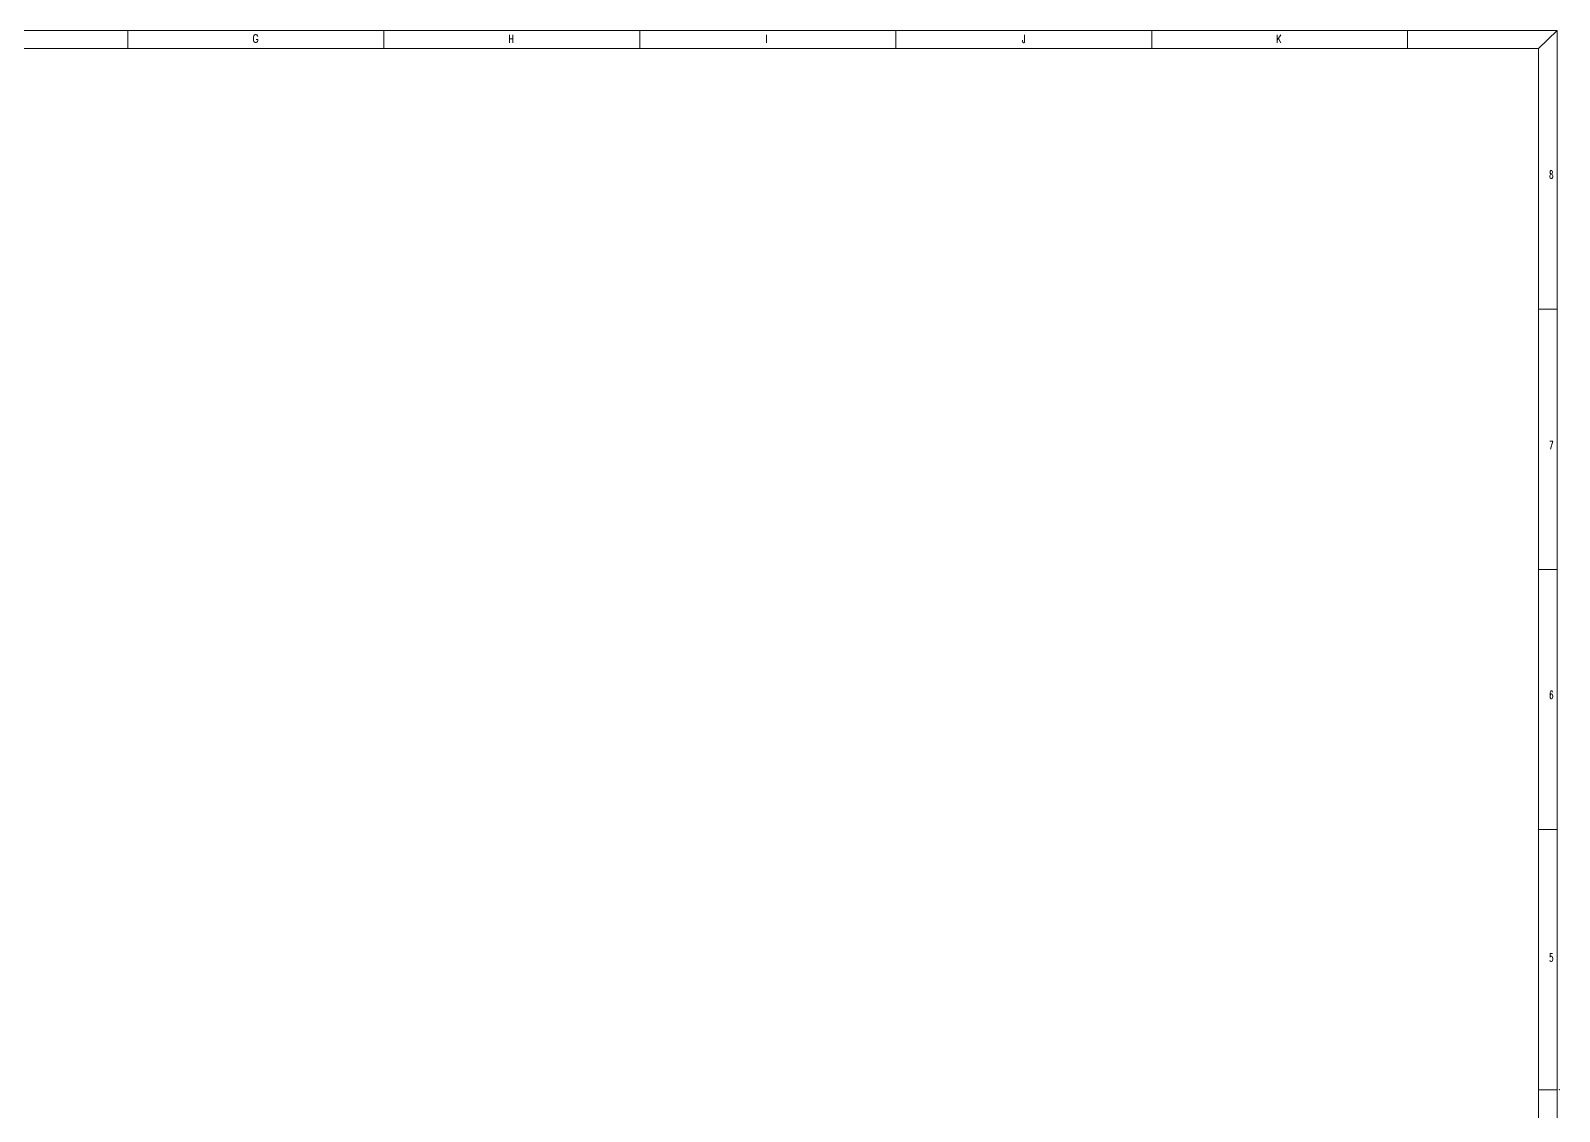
# Model space of a CAD drawing. Header units: inches. Extents: x 0 to 841, y 0 to 594.
# Drawn here: x 420.4 to 840.7, y 296.9 to 594 of the extents above; entities that cross this region are included whole.
import ezdxf

# ---------------------------------------------------------------- set-up
doc = ezdxf.new("R2010")
doc.units = ezdxf.units.IN
doc.header["$MEASUREMENT"] = 0
doc.linetypes.add('CENTER', pattern=[2, 1.25, -0.25, 0.25, -0.25])
doc.layers.add('1', color=1, linetype='CENTER', lineweight=9)
doc.layers.add('37', color=7, linetype='Continuous')
doc.styles.add('TXT', font='txt.shx', dxfattribs={"width": 0.8})

# ---------------------------------------------------------------- blocks, each defined once
blk = doc.blocks.new('SC5381')
at = {"layer": '1', "color": 5, "linetype": 'Continuous', "lineweight": 0}
blk.add_point((0, 0), dxfattribs=at)

msp = doc.modelspace()

# ---------------------------------------------------------------- linework, layer by layer
at = {"layer": '1', "color": 5, "linetype": 'Continuous', "lineweight": 0}
for p, q in [((447.15, 594), (447.15, 589.05)), ((517.51, 594), (517.51, 589.05)), ((587.87, 594), (587.87, 589.05)), ((658.23, 594), (658.23, 589.05)), ((728.6, 594), (728.6, 589.05)), ((798.96, 594), (798.96, 589.05)), ((840.09, 517.44), (835.02, 517.44)), ((835.02, 445.91), (840.09, 445.91)), ((835.02, 374.38), (840.09, 374.38)), ((840.09, 302.85), (835.02, 302.85))]:
    msp.add_line(p, q, dxfattribs=at)
at = {"layer": '37', "color": 1, "linetype": 'Continuous', "lineweight": 0}
msp.add_line((834.99, 589.05), (840.09, 594), dxfattribs=at)
msp.add_lwpolyline([(840.09, 594), (840.09, 0), (0, 0), (0, 594)], close=True, dxfattribs=at)
at = {"layer": '37', "color": 5, "linetype": 'Continuous', "lineweight": 0}
msp.add_lwpolyline([(25.03, 589.05), (25.03, 4.95), (834.99, 4.95), (834.99, 589.05)], close=True, dxfattribs=at)

# ---------------------------------------------------------------- block references
at = {"layer": '1', "color": 5, "linetype": 'Continuous', "lineweight": 0}
msp.add_blockref('SC5381', (840.7, 302.9), dxfattribs=at)

# ---------------------------------------------------------------- texts
at = {"layer": '1', "color": 3, "linetype": 'Continuous', "lineweight": 0, "style": 'TXT'}
for s, width, p in [('G', 0.840426, (481.4, 590.7)), ('H', 0.71222, (551.8, 590.6)), ('I', 0.120567, (622.7, 590.6)), ('J', 0.503001, (693, 590.6)), ('K', 0.751773, (762.8, 590.6)), ('8', 0.598745, (837.9, 553.3)), ('7', 0.58838, (837.9, 478.9)), ('6', 0.600655, (837.9, 410.3)), ('5', 0.602837, (837.9, 338.1))]:
    msp.add_text(s, height=2.2, dxfattribs=dict(at, width=width)).set_placement(p)

doc.saveas('drawing.dxf')
